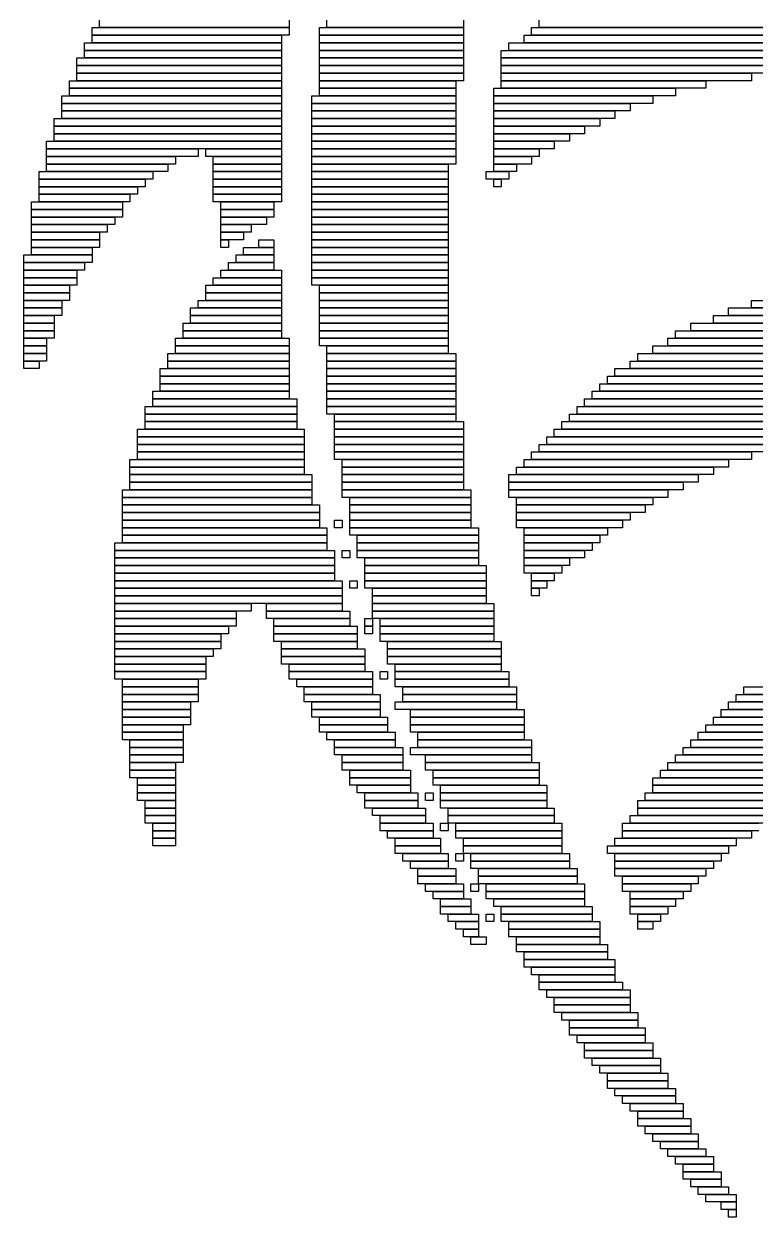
# Model space of a CAD drawing. Extents: x 394 to 649, y 295 to 744.
# Drawn here: x 394 to 490.5, y 301 to 458.5 of the extents above; entities that cross this region are included whole.
import ezdxf

# ---------------------------------------------------------------- set-up
doc = ezdxf.new("R2010")
doc.units = 0

msp = doc.modelspace()

# ---------------------------------------------------------------- linework, layer by layer
for p, q in [((404, 458), (404, 459)), ((429, 459), (429, 458)), ((434, 458), (434, 459)), ((452, 459), (452, 458)), ((462, 458), (462, 459)), ((403, 458), (429, 458)), ((403, 457), (403, 458)), ((429, 457), (403, 457)), ((403, 457), (428, 457)), ((403, 456), (403, 457)), ((429, 458), (404, 458)), ((428, 457), (428, 456)), ((429, 458), (429, 457)), ((433, 458), (452, 458)), ((433, 457), (433, 458)), ((452, 457), (433, 457)), ((433, 457), (452, 457)), ((433, 456), (433, 457)), ((452, 458), (434, 458)), ((452, 458), (452, 457)), ((452, 457), (452, 456)), ((460, 457), (523, 457)), ((460, 456), (460, 457)), ((461, 458), (522, 458)), ((461, 457), (461, 458)), ((522, 457), (461, 457)), ((521, 458), (462, 458)), ((402, 456), (428, 456)), ((402, 455), (402, 456)), ((428, 456), (403, 456)), ((428, 456), (428, 455)), ((452, 456), (433, 456)), ((433, 456), (452, 456)), ((433, 455), (433, 456)), ((452, 456), (452, 455)), ((458, 456), (525, 456)), ((458, 455), (458, 456)), ((523, 456), (460, 456)), ((401, 454), (428, 454)), ((401, 453), (401, 454)), ((428, 455), (402, 455)), ((402, 455), (428, 455)), ((402, 454), (402, 455)), ((428, 454), (402, 454)), ((428, 455), (428, 454)), ((428, 454), (428, 453)), ((452, 455), (433, 455)), ((433, 455), (452, 455)), ((433, 454), (433, 455)), ((452, 454), (433, 454)), ((433, 454), (452, 454)), ((433, 453), (433, 454)), ((452, 455), (452, 454)), ((452, 454), (452, 453)), ((457, 455), (526, 455)), ((457, 454), (457, 455)), ((526, 454), (457, 454)), ((457, 454), (527, 454)), ((457, 453), (457, 454)), ((525, 455), (458, 455)), ((428, 453), (401, 453)), ((401, 453), (428, 453)), ((401, 452), (401, 453)), ((428, 453), (428, 452)), ((452, 453), (433, 453)), ((433, 453), (452, 453)), ((433, 452), (433, 453)), ((452, 453), (452, 452)), ((527, 453), (457, 453)), ((457, 453), (528, 453)), ((457, 452), (457, 453)), ((400, 451), (428, 451)), ((400, 450), (400, 451)), ((428, 452), (401, 452)), ((401, 452), (428, 452)), ((401, 451), (401, 452)), ((428, 451), (401, 451)), ((428, 452), (428, 451)), ((428, 451), (428, 450)), ((452, 452), (433, 452)), ((433, 452), (452, 452)), ((433, 451), (433, 452)), ((452, 451), (433, 451)), ((433, 451), (451, 451)), ((433, 450), (433, 451)), ((451, 451), (451, 450)), ((452, 452), (452, 451)), ((528, 452), (457, 452)), ((457, 452), (490, 452)), ((457, 451), (457, 452)), ((490, 451), (457, 451)), ((457, 451), (484, 451)), ((457, 450), (457, 451)), ((484, 451), (484, 450)), ((490, 452), (490, 451)), ((399, 449), (428, 449)), ((399, 448), (399, 449)), ((428, 450), (400, 450)), ((400, 450), (428, 450)), ((400, 449), (400, 450)), ((428, 449), (400, 449)), ((428, 450), (428, 449)), ((428, 449), (428, 448)), ((432, 449), (451, 449)), ((432, 448), (432, 449)), ((451, 450), (433, 450)), ((433, 450), (451, 450)), ((433, 449), (433, 450)), ((451, 449), (433, 449)), ((451, 450), (451, 449)), ((451, 449), (451, 448)), ((456, 450), (480, 450)), ((456, 449), (456, 450)), ((480, 449), (456, 449)), ((456, 449), (477, 449)), ((456, 448), (456, 449)), ((484, 450), (457, 450)), ((477, 449), (477, 448)), ((480, 450), (480, 449)), ((428, 448), (399, 448)), ((399, 448), (428, 448)), ((399, 447), (399, 448)), ((428, 448), (428, 447)), ((451, 448), (432, 448)), ((432, 448), (451, 448)), ((432, 447), (432, 448)), ((451, 448), (451, 447)), ((477, 448), (456, 448)), ((456, 448), (474, 448)), ((456, 447), (456, 448)), ((474, 448), (474, 447)), ((398, 446), (428, 446)), ((398, 445), (398, 446)), ((428, 447), (399, 447)), ((399, 447), (428, 447)), ((399, 446), (399, 447)), ((428, 446), (399, 446)), ((428, 447), (428, 446)), ((428, 446), (428, 445)), ((451, 447), (432, 447)), ((432, 447), (451, 447)), ((432, 446), (432, 447)), ((451, 446), (432, 446)), ((432, 446), (451, 446)), ((432, 445), (432, 446)), ((451, 447), (451, 446)), ((451, 446), (451, 445)), ((474, 447), (456, 447)), ((456, 447), (472, 447)), ((456, 446), (456, 447)), ((472, 446), (456, 446)), ((456, 446), (470, 446)), ((456, 445), (456, 446)), ((470, 446), (470, 445)), ((472, 447), (472, 446)), ((428, 445), (398, 445)), ((398, 445), (428, 445)), ((398, 444), (398, 445)), ((428, 445), (428, 444)), ((451, 445), (432, 445)), ((432, 445), (451, 445)), ((432, 444), (432, 445)), ((451, 445), (451, 444)), ((470, 445), (456, 445)), ((456, 445), (468, 445)), ((456, 444), (456, 445)), ((468, 445), (468, 444)), ((397, 443), (428, 443)), ((397, 442), (397, 443)), ((428, 444), (398, 444)), ((398, 444), (428, 444)), ((398, 443), (398, 444)), ((428, 443), (398, 443)), ((428, 444), (428, 443)), ((428, 443), (428, 442)), ((451, 444), (432, 444)), ((432, 444), (451, 444)), ((432, 443), (432, 444)), ((451, 443), (432, 443)), ((432, 443), (451, 443)), ((432, 442), (432, 443)), ((451, 444), (451, 443)), ((451, 443), (451, 442)), ((468, 444), (456, 444)), ((456, 444), (466, 444)), ((456, 443), (456, 444)), ((466, 443), (456, 443)), ((456, 443), (464, 443)), ((456, 442), (456, 443)), ((464, 443), (464, 442)), ((466, 444), (466, 443)), ((428, 442), (397, 442)), ((397, 442), (417, 442)), ((397, 441), (397, 442)), ((417, 441), (397, 441)), ((397, 441), (414, 441)), ((397, 440), (397, 441)), ((414, 441), (414, 440)), ((417, 442), (417, 441)), ((418, 442), (428, 442)), ((418, 441), (418, 442)), ((428, 441), (418, 441)), ((419, 441), (428, 441)), ((419, 440), (419, 441)), ((428, 442), (428, 441)), ((428, 441), (428, 440)), ((451, 442), (432, 442)), ((432, 442), (451, 442)), ((432, 441), (432, 442)), ((451, 441), (432, 441)), ((432, 441), (451, 441)), ((432, 440), (432, 441)), ((451, 442), (451, 441)), ((451, 441), (451, 440)), ((464, 442), (456, 442)), ((456, 442), (462, 442)), ((456, 441), (456, 442)), ((462, 441), (456, 441)), ((456, 441), (461, 441)), ((456, 440), (456, 441)), ((461, 441), (461, 440)), ((462, 442), (462, 441)), ((414, 440), (397, 440)), ((397, 440), (413, 440)), ((397, 439), (397, 440)), ((413, 440), (413, 439)), ((428, 440), (419, 440)), ((419, 440), (428, 440)), ((419, 439), (419, 440)), ((428, 440), (428, 439)), ((451, 440), (432, 440)), ((432, 440), (450, 440)), ((432, 439), (432, 440)), ((450, 440), (450, 439)), ((461, 440), (456, 440)), ((456, 440), (459, 440)), ((456, 439), (456, 440)), ((459, 440), (459, 439)), ((396, 439), (411, 439)), ((396, 438), (396, 439)), ((411, 438), (396, 438)), ((396, 438), (410, 438)), ((396, 437), (396, 438)), ((413, 439), (397, 439)), ((410, 438), (410, 437)), ((411, 439), (411, 438)), ((428, 439), (419, 439)), ((419, 439), (428, 439)), ((419, 438), (419, 439)), ((428, 438), (419, 438)), ((419, 438), (428, 438)), ((419, 437), (419, 438)), ((428, 439), (428, 438)), ((428, 438), (428, 437)), ((450, 439), (432, 439)), ((432, 439), (450, 439)), ((432, 438), (432, 439)), ((450, 438), (432, 438)), ((432, 438), (450, 438)), ((432, 437), (432, 438)), ((450, 439), (450, 438)), ((450, 438), (450, 437)), ((455, 439), (458, 439)), ((455, 438), (455, 439)), ((458, 438), (455, 438)), ((459, 439), (456, 439)), ((456, 438), (457, 438)), ((456, 437), (456, 438)), ((457, 438), (457, 437)), ((458, 439), (458, 438)), ((410, 437), (396, 437)), ((396, 437), (409, 437)), ((396, 436), (396, 437)), ((409, 437), (409, 436)), ((428, 437), (419, 437)), ((419, 437), (428, 437)), ((419, 436), (419, 437)), ((428, 437), (428, 436)), ((450, 437), (432, 437)), ((432, 437), (450, 437)), ((432, 436), (432, 437)), ((450, 437), (450, 436)), ((457, 437), (456, 437)), ((395, 435), (407, 435)), ((395, 434), (395, 435)), ((409, 436), (396, 436)), ((396, 436), (408, 436)), ((396, 435), (396, 436)), ((408, 435), (396, 435)), ((407, 435), (407, 434)), ((408, 436), (408, 435)), ((428, 436), (419, 436)), ((419, 436), (428, 436)), ((419, 435), (419, 436)), ((428, 435), (419, 435)), ((420, 435), (427, 435)), ((420, 434), (420, 435)), ((427, 435), (427, 434)), ((428, 436), (428, 435)), ((450, 436), (432, 436)), ((432, 436), (450, 436)), ((432, 435), (432, 436)), ((450, 435), (432, 435)), ((432, 435), (450, 435)), ((432, 434), (432, 435)), ((450, 436), (450, 435)), ((450, 435), (450, 434)), ((407, 434), (395, 434)), ((395, 434), (407, 434)), ((395, 433), (395, 434)), ((407, 434), (407, 433)), ((427, 434), (420, 434)), ((420, 434), (427, 434)), ((420, 433), (420, 434)), ((427, 434), (427, 433)), ((450, 434), (432, 434)), ((432, 434), (450, 434)), ((432, 433), (432, 434)), ((450, 434), (450, 433)), ((407, 433), (395, 433)), ((395, 433), (406, 433)), ((395, 432), (395, 433)), ((406, 432), (395, 432)), ((395, 432), (405, 432)), ((395, 431), (395, 432)), ((405, 432), (405, 431)), ((406, 433), (406, 432)), ((427, 433), (420, 433)), ((420, 433), (426, 433)), ((420, 432), (420, 433)), ((426, 432), (420, 432)), ((420, 432), (424, 432)), ((420, 431), (420, 432)), ((424, 432), (424, 431)), ((426, 433), (426, 432)), ((450, 433), (432, 433)), ((432, 433), (450, 433)), ((432, 432), (432, 433)), ((450, 432), (432, 432)), ((432, 432), (450, 432)), ((432, 431), (432, 432)), ((450, 433), (450, 432)), ((450, 432), (450, 431)), ((405, 431), (395, 431)), ((395, 431), (404, 431)), ((395, 430), (395, 431)), ((404, 430), (395, 430)), ((395, 430), (404, 430)), ((395, 429), (395, 430)), ((404, 431), (404, 430)), ((404, 430), (404, 429)), ((424, 431), (420, 431)), ((420, 431), (423, 431)), ((420, 430), (420, 431)), ((423, 430), (420, 430)), ((420, 430), (421, 430)), ((420, 429), (420, 430)), ((421, 430), (421, 429)), ((423, 431), (423, 430)), ((425, 430), (427, 430)), ((425, 429), (425, 430)), ((427, 430), (427, 429)), ((450, 431), (432, 431)), ((432, 431), (450, 431)), ((432, 430), (432, 431)), ((450, 430), (432, 430)), ((432, 430), (450, 430)), ((432, 429), (432, 430)), ((450, 431), (450, 430)), ((450, 430), (450, 429)), ((404, 429), (395, 429)), ((395, 429), (403, 429)), ((395, 428), (395, 429)), ((403, 429), (403, 428)), ((421, 429), (420, 429)), ((423, 429), (427, 429)), ((423, 428), (423, 429)), ((427, 429), (425, 429)), ((427, 429), (427, 428)), ((450, 429), (432, 429)), ((432, 429), (450, 429)), ((432, 428), (432, 429)), ((450, 429), (450, 428)), ((394, 428), (403, 428)), ((394, 427), (394, 428)), ((403, 427), (394, 427)), ((394, 427), (402, 427)), ((394, 426), (394, 427)), ((403, 428), (395, 428)), ((402, 427), (402, 426)), ((403, 428), (403, 427)), ((421, 427), (427, 427)), ((421, 426), (421, 427)), ((422, 428), (427, 428)), ((422, 427), (422, 428)), ((427, 427), (422, 427)), ((427, 428), (423, 428)), ((427, 428), (427, 427)), ((427, 427), (427, 426)), ((450, 428), (432, 428)), ((432, 428), (450, 428)), ((432, 427), (432, 428)), ((450, 427), (432, 427)), ((432, 427), (450, 427)), ((432, 426), (432, 427)), ((450, 428), (450, 427)), ((450, 427), (450, 426)), ((402, 426), (394, 426)), ((394, 426), (401, 426)), ((394, 425), (394, 426)), ((401, 426), (401, 425)), ((420, 426), (428, 426)), ((420, 425), (420, 426)), ((427, 426), (421, 426)), ((428, 426), (428, 425)), ((450, 426), (432, 426)), ((432, 426), (450, 426)), ((432, 425), (432, 426)), ((450, 426), (450, 425)), ((401, 425), (394, 425)), ((394, 425), (401, 425)), ((394, 424), (394, 425)), ((401, 424), (394, 424)), ((394, 424), (400, 424)), ((394, 423), (394, 424)), ((400, 424), (400, 423)), ((401, 425), (401, 424)), ((418, 424), (428, 424)), ((418, 423), (418, 424)), ((419, 425), (428, 425)), ((419, 424), (419, 425)), ((428, 424), (419, 424)), ((428, 425), (420, 425)), ((428, 425), (428, 424)), ((428, 424), (428, 423)), ((450, 425), (432, 425)), ((432, 425), (450, 425)), ((432, 424), (432, 425)), ((450, 424), (432, 424)), ((433, 424), (450, 424)), ((433, 423), (433, 424)), ((450, 425), (450, 424)), ((450, 424), (450, 423)), ((400, 423), (394, 423)), ((394, 423), (400, 423)), ((394, 422), (394, 423)), ((400, 423), (400, 422)), ((428, 423), (418, 423)), ((418, 423), (428, 423)), ((418, 422), (418, 423)), ((428, 423), (428, 422)), ((450, 423), (433, 423)), ((433, 423), (450, 423)), ((433, 422), (433, 423)), ((450, 423), (450, 422)), ((400, 422), (394, 422)), ((394, 422), (399, 422)), ((394, 421), (394, 422)), ((399, 421), (394, 421)), ((394, 421), (399, 421)), ((394, 420), (394, 421)), ((399, 422), (399, 421)), ((399, 421), (399, 420)), ((416, 421), (428, 421)), ((416, 420), (416, 421)), ((417, 422), (428, 422)), ((417, 421), (417, 422)), ((428, 421), (417, 421)), ((428, 422), (418, 422)), ((428, 422), (428, 421)), ((428, 421), (428, 420)), ((450, 422), (433, 422)), ((433, 422), (450, 422)), ((433, 421), (433, 422)), ((450, 421), (433, 421)), ((433, 421), (450, 421)), ((433, 420), (433, 421)), ((450, 422), (450, 421)), ((450, 421), (450, 420)), ((487, 421), (518, 421)), ((487, 420), (487, 421)), ((490, 422), (517, 422)), ((490, 421), (490, 422)), ((517, 421), (490, 421)), ((399, 420), (394, 420)), ((394, 420), (398, 420)), ((394, 419), (394, 420)), ((398, 419), (394, 419)), ((394, 419), (398, 419)), ((394, 418), (394, 419)), ((398, 420), (398, 419)), ((398, 419), (398, 418)), ((415, 419), (428, 419)), ((415, 418), (415, 419)), ((428, 420), (416, 420)), ((416, 420), (428, 420)), ((416, 419), (416, 420)), ((428, 419), (416, 419)), ((428, 420), (428, 419)), ((428, 419), (428, 418)), ((450, 420), (433, 420)), ((433, 420), (450, 420)), ((433, 419), (433, 420)), ((450, 419), (433, 419)), ((433, 419), (450, 419)), ((433, 418), (433, 419)), ((450, 420), (450, 419)), ((450, 419), (450, 418)), ((482, 419), (518, 419)), ((482, 418), (482, 419)), ((485, 420), (518, 420)), ((485, 419), (485, 420)), ((518, 419), (485, 419)), ((518, 420), (487, 420)), ((398, 418), (394, 418)), ((394, 418), (398, 418)), ((394, 417), (394, 418)), ((398, 418), (398, 417)), ((428, 418), (415, 418)), ((415, 418), (428, 418)), ((415, 417), (415, 418)), ((428, 418), (428, 417)), ((450, 418), (433, 418)), ((433, 418), (450, 418)), ((433, 417), (433, 418)), ((450, 418), (450, 417)), ((480, 418), (518, 418)), ((480, 417), (480, 418)), ((518, 418), (482, 418)), ((398, 417), (394, 417)), ((394, 417), (397, 417)), ((394, 416), (394, 417)), ((397, 416), (394, 416)), ((394, 416), (397, 416)), ((394, 415), (394, 416)), ((397, 417), (397, 416)), ((397, 416), (397, 415)), ((414, 417), (429, 417)), ((414, 416), (414, 417)), ((429, 416), (414, 416)), ((414, 416), (429, 416)), ((414, 415), (414, 416)), ((428, 417), (415, 417)), ((429, 417), (429, 416)), ((429, 416), (429, 415)), ((450, 417), (433, 417)), ((433, 417), (450, 417)), ((433, 416), (433, 417)), ((450, 416), (433, 416)), ((434, 416), (450, 416)), ((434, 415), (434, 416)), ((450, 417), (450, 416)), ((450, 416), (450, 415)), ((477, 416), (519, 416)), ((477, 415), (477, 416)), ((479, 417), (519, 417)), ((479, 416), (479, 417)), ((519, 416), (479, 416)), ((518, 417), (480, 417)), ((397, 415), (394, 415)), ((394, 415), (397, 415)), ((394, 414), (394, 415)), ((397, 415), (397, 414)), ((413, 415), (429, 415)), ((413, 414), (413, 415)), ((429, 415), (414, 415)), ((429, 415), (429, 414)), ((450, 415), (434, 415)), ((434, 415), (451, 415)), ((434, 414), (434, 415)), ((451, 415), (451, 414)), ((475, 415), (519, 415)), ((475, 414), (475, 415)), ((519, 415), (477, 415)), ((397, 414), (394, 414)), ((394, 414), (396, 414)), ((394, 413), (394, 414)), ((396, 413), (394, 413)), ((396, 414), (396, 413)), ((412, 413), (429, 413)), ((412, 412), (412, 413)), ((429, 414), (413, 414)), ((413, 414), (429, 414)), ((413, 413), (413, 414)), ((429, 413), (413, 413)), ((429, 414), (429, 413)), ((429, 413), (429, 412)), ((451, 414), (434, 414)), ((434, 414), (451, 414)), ((434, 413), (434, 414)), ((451, 413), (434, 413)), ((434, 413), (451, 413)), ((434, 412), (434, 413)), ((451, 414), (451, 413)), ((451, 413), (451, 412)), ((472, 413), (522, 413)), ((472, 412), (472, 413)), ((474, 414), (519, 414)), ((474, 413), (474, 414)), ((519, 413), (474, 413)), ((519, 414), (475, 414)), ((429, 412), (412, 412)), ((412, 412), (429, 412)), ((412, 411), (412, 412)), ((429, 412), (429, 411)), ((451, 412), (434, 412)), ((434, 412), (451, 412)), ((434, 411), (434, 412)), ((451, 412), (451, 411)), ((471, 412), (524, 412)), ((471, 411), (471, 412)), ((522, 412), (472, 412)), ((411, 410), (429, 410)), ((411, 409), (411, 410)), ((429, 411), (412, 411)), ((412, 411), (429, 411)), ((412, 410), (412, 411)), ((429, 410), (412, 410)), ((429, 411), (429, 410)), ((429, 410), (429, 409)), ((451, 411), (434, 411)), ((434, 411), (451, 411)), ((434, 410), (434, 411)), ((451, 410), (434, 410)), ((434, 410), (451, 410)), ((434, 409), (434, 410)), ((451, 411), (451, 410)), ((451, 410), (451, 409)), ((469, 410), (530, 410)), ((469, 409), (469, 410)), ((470, 411), (526, 411)), ((470, 410), (470, 411)), ((526, 410), (470, 410)), ((524, 411), (471, 411)), ((410, 408), (430, 408)), ((410, 407), (410, 408)), ((429, 409), (411, 409)), ((411, 409), (430, 409)), ((411, 408), (411, 409)), ((430, 408), (411, 408)), ((430, 409), (430, 408)), ((430, 408), (430, 407)), ((451, 409), (434, 409)), ((434, 409), (451, 409)), ((434, 408), (434, 409)), ((451, 408), (434, 408)), ((434, 408), (451, 408)), ((434, 407), (434, 408)), ((451, 409), (451, 408)), ((451, 408), (451, 407)), ((467, 408), (534, 408)), ((467, 407), (467, 408)), ((468, 409), (532, 409)), ((468, 408), (468, 409)), ((532, 408), (468, 408)), ((530, 409), (469, 409)), ((430, 407), (410, 407)), ((410, 407), (430, 407)), ((410, 406), (410, 407)), ((430, 407), (430, 406)), ((451, 407), (434, 407)), ((435, 407), (451, 407)), ((435, 406), (435, 407)), ((451, 407), (451, 406)), ((466, 407), (536, 407)), ((466, 406), (466, 407)), ((534, 407), (467, 407)), ((409, 405), (431, 405)), ((409, 404), (409, 405)), ((430, 406), (410, 406)), ((410, 406), (430, 406)), ((410, 405), (410, 406)), ((430, 405), (410, 405)), ((430, 406), (430, 405)), ((431, 405), (431, 404)), ((451, 406), (435, 406)), ((435, 406), (452, 406)), ((435, 405), (435, 406)), ((452, 405), (435, 405)), ((435, 405), (452, 405)), ((435, 404), (435, 405)), ((452, 406), (452, 405)), ((452, 405), (452, 404)), ((464, 405), (542, 405)), ((464, 404), (464, 405)), ((465, 406), (539, 406)), ((465, 405), (465, 406)), ((539, 405), (465, 405)), ((536, 406), (466, 406)), ((431, 404), (409, 404)), ((409, 404), (431, 404)), ((409, 403), (409, 404)), ((431, 404), (431, 403)), ((452, 404), (435, 404)), ((435, 404), (452, 404)), ((435, 403), (435, 404)), ((452, 404), (452, 403)), ((463, 404), (496, 404)), ((463, 403), (463, 404)), ((542, 404), (464, 404)), ((431, 403), (409, 403)), ((409, 403), (431, 403)), ((409, 402), (409, 403)), ((431, 402), (409, 402)), ((409, 402), (431, 402)), ((409, 401), (409, 402)), ((431, 403), (431, 402)), ((431, 402), (431, 401)), ((452, 403), (435, 403)), ((435, 403), (452, 403)), ((435, 402), (435, 403)), ((452, 402), (435, 402)), ((435, 402), (452, 402)), ((435, 401), (435, 402)), ((452, 403), (452, 402)), ((452, 402), (452, 401)), ((461, 402), (490, 402)), ((461, 401), (461, 402)), ((462, 403), (493, 403)), ((462, 402), (462, 403)), ((493, 402), (462, 402)), ((496, 403), (463, 403)), ((490, 402), (490, 401)), ((408, 401), (431, 401)), ((408, 400), (408, 401)), ((431, 401), (409, 401)), ((431, 401), (431, 400)), ((452, 401), (435, 401)), ((436, 401), (452, 401)), ((436, 400), (436, 401)), ((452, 401), (452, 400)), ((460, 401), (487, 401)), ((460, 400), (460, 401)), ((490, 401), (461, 401)), ((487, 401), (487, 400)), ((431, 400), (408, 400)), ((408, 400), (431, 400)), ((408, 399), (408, 400)), ((431, 399), (408, 399)), ((408, 399), (432, 399)), ((408, 398), (408, 399)), ((431, 400), (431, 399)), ((432, 399), (432, 398)), ((452, 400), (436, 400)), ((436, 400), (452, 400)), ((436, 399), (436, 400)), ((452, 399), (436, 399)), ((436, 399), (452, 399)), ((436, 398), (436, 399)), ((452, 400), (452, 399)), ((452, 399), (452, 398)), ((458, 399), (483, 399)), ((458, 398), (458, 399)), ((459, 400), (485, 400)), ((459, 399), (459, 400)), ((485, 399), (459, 399)), ((487, 400), (460, 400)), ((483, 399), (483, 398)), ((485, 400), (485, 399)), ((407, 397), (432, 397)), ((407, 396), (407, 397)), ((432, 398), (408, 398)), ((408, 398), (432, 398)), ((408, 397), (408, 398)), ((432, 397), (408, 397)), ((432, 398), (432, 397)), ((432, 397), (432, 396)), ((452, 398), (436, 398)), ((436, 398), (452, 398)), ((436, 397), (436, 398)), ((452, 397), (436, 397)), ((436, 397), (453, 397)), ((436, 396), (436, 397)), ((452, 398), (452, 397)), ((453, 397), (453, 396)), ((483, 398), (458, 398)), ((458, 398), (481, 398)), ((458, 397), (458, 398)), ((481, 397), (458, 397)), ((458, 397), (479, 397)), ((458, 396), (458, 397)), ((479, 397), (479, 396)), ((481, 398), (481, 397)), ((432, 396), (407, 396)), ((407, 396), (432, 396)), ((407, 395), (407, 396)), ((432, 396), (432, 395)), ((453, 396), (436, 396)), ((437, 396), (453, 396)), ((437, 395), (437, 396)), ((453, 396), (453, 395)), ((479, 396), (458, 396)), ((459, 396), (477, 396)), ((459, 395), (459, 396)), ((477, 396), (477, 395)), ((432, 395), (407, 395)), ((407, 395), (433, 395)), ((407, 394), (407, 395)), ((433, 394), (407, 394)), ((407, 394), (433, 394)), ((407, 393), (407, 394)), ((433, 395), (433, 394)), ((433, 394), (433, 393)), ((453, 395), (437, 395)), ((437, 395), (453, 395)), ((437, 394), (437, 395)), ((453, 394), (437, 394)), ((437, 394), (453, 394)), ((437, 393), (437, 394)), ((453, 395), (453, 394)), ((453, 394), (453, 393)), ((477, 395), (459, 395)), ((459, 395), (476, 395)), ((459, 394), (459, 395)), ((476, 394), (459, 394)), ((459, 394), (474, 394)), ((459, 393), (459, 394)), ((474, 394), (474, 393)), ((476, 395), (476, 394)), ((433, 393), (407, 393)), ((407, 393), (433, 393)), ((407, 392), (407, 393)), ((433, 393), (433, 392)), ((435, 393), (436, 393)), ((435, 392), (435, 393)), ((436, 393), (436, 392)), ((453, 393), (437, 393)), ((437, 393), (453, 393)), ((437, 392), (437, 393)), ((453, 393), (453, 392)), ((474, 393), (459, 393)), ((459, 393), (473, 393)), ((459, 392), (459, 393)), ((473, 393), (473, 392)), ((433, 392), (407, 392)), ((407, 392), (434, 392)), ((407, 391), (407, 392)), ((434, 391), (407, 391)), ((407, 391), (434, 391)), ((407, 390), (407, 391)), ((434, 392), (434, 391)), ((434, 391), (434, 390)), ((436, 392), (435, 392)), ((453, 392), (437, 392)), ((437, 392), (454, 392)), ((437, 391), (437, 392)), ((454, 391), (437, 391)), ((438, 391), (454, 391)), ((438, 390), (438, 391)), ((454, 392), (454, 391)), ((454, 391), (454, 390)), ((473, 392), (459, 392)), ((460, 392), (471, 392)), ((460, 391), (460, 392)), ((471, 391), (460, 391)), ((460, 391), (470, 391)), ((460, 390), (460, 391)), ((470, 391), (470, 390)), ((471, 392), (471, 391)), ((406, 390), (434, 390)), ((406, 389), (406, 390)), ((434, 390), (407, 390)), ((434, 390), (434, 389)), ((454, 390), (438, 390)), ((438, 390), (454, 390)), ((438, 389), (438, 390)), ((454, 390), (454, 389)), ((470, 390), (460, 390)), ((460, 390), (469, 390)), ((460, 389), (460, 390)), ((469, 390), (469, 389)), ((434, 389), (406, 389)), ((406, 389), (435, 389)), ((406, 388), (406, 389)), ((435, 388), (406, 388)), ((406, 388), (435, 388)), ((406, 387), (406, 388)), ((435, 389), (435, 388)), ((435, 388), (435, 387)), ((436, 389), (437, 389)), ((436, 388), (436, 389)), ((437, 388), (436, 388)), ((437, 389), (437, 388)), ((454, 389), (438, 389)), ((438, 389), (454, 389)), ((438, 388), (438, 389)), ((454, 388), (438, 388)), ((439, 388), (454, 388)), ((439, 387), (439, 388)), ((454, 389), (454, 388)), ((454, 388), (454, 387)), ((469, 389), (460, 389)), ((460, 389), (468, 389)), ((460, 388), (460, 389)), ((468, 388), (460, 388)), ((460, 388), (466, 388)), ((460, 387), (460, 388)), ((466, 388), (466, 387)), ((468, 389), (468, 388)), ((435, 387), (406, 387)), ((406, 387), (435, 387)), ((406, 386), (406, 387)), ((435, 386), (406, 386)), ((406, 386), (435, 386)), ((406, 385), (406, 386)), ((435, 387), (435, 386)), ((435, 386), (435, 385)), ((454, 387), (439, 387)), ((439, 387), (455, 387)), ((439, 386), (439, 387)), ((455, 386), (439, 386)), ((439, 386), (455, 386)), ((439, 385), (439, 386)), ((455, 387), (455, 386)), ((455, 386), (455, 385)), ((466, 387), (460, 387)), ((460, 387), (465, 387)), ((460, 386), (460, 387)), ((465, 386), (460, 386)), ((461, 386), (464, 386)), ((461, 385), (461, 386)), ((464, 386), (464, 385)), ((465, 387), (465, 386)), ((435, 385), (406, 385)), ((406, 385), (436, 385)), ((406, 384), (406, 385)), ((436, 385), (436, 384)), ((437, 385), (438, 385)), ((437, 384), (437, 385)), ((438, 385), (438, 384)), ((455, 385), (439, 385)), ((439, 385), (455, 385)), ((439, 384), (439, 385)), ((455, 385), (455, 384)), ((464, 385), (461, 385)), ((461, 385), (463, 385)), ((461, 384), (461, 385)), ((463, 385), (463, 384)), ((436, 384), (406, 384)), ((406, 384), (436, 384)), ((406, 383), (406, 384)), ((436, 383), (406, 383)), ((406, 383), (436, 383)), ((406, 382), (406, 383)), ((436, 384), (436, 383)), ((436, 383), (436, 382)), ((438, 384), (437, 384)), ((455, 384), (439, 384)), ((440, 384), (455, 384)), ((440, 383), (440, 384)), ((455, 383), (440, 383)), ((440, 383), (455, 383)), ((440, 382), (440, 383)), ((455, 384), (455, 383)), ((455, 383), (455, 382)), ((463, 384), (461, 384)), ((461, 384), (462, 384)), ((461, 383), (461, 384)), ((462, 383), (461, 383)), ((462, 384), (462, 383)), ((436, 382), (406, 382)), ((406, 382), (424, 382)), ((406, 381), (406, 382)), ((424, 382), (424, 381)), ((426, 382), (436, 382)), ((426, 381), (426, 382)), ((436, 382), (436, 381)), ((455, 382), (440, 382)), ((440, 382), (456, 382)), ((440, 381), (440, 382)), ((456, 382), (456, 381)), ((424, 381), (406, 381)), ((406, 381), (422, 381)), ((406, 380), (406, 381)), ((422, 380), (406, 380)), ((406, 380), (422, 380)), ((406, 379), (406, 380)), ((422, 381), (422, 380)), ((422, 380), (422, 379)), ((436, 381), (426, 381)), ((426, 381), (437, 381)), ((426, 380), (426, 381)), ((437, 380), (426, 380)), ((427, 380), (437, 380)), ((427, 379), (427, 380)), ((437, 381), (437, 380)), ((437, 380), (437, 379)), ((439, 380), (440, 380)), ((439, 379), (439, 380)), ((456, 381), (440, 381)), ((440, 381), (456, 381)), ((440, 380), (440, 381)), ((456, 380), (440, 380)), ((440, 380), (440, 379)), ((441, 380), (456, 380)), ((441, 379), (441, 380)), ((456, 381), (456, 380)), ((456, 380), (456, 379)), ((422, 379), (406, 379)), ((406, 379), (421, 379)), ((406, 378), (406, 379)), ((421, 378), (406, 378)), ((406, 378), (420, 378)), ((406, 377), (406, 378)), ((420, 378), (420, 377)), ((421, 379), (421, 378)), ((437, 379), (427, 379)), ((427, 379), (438, 379)), ((427, 378), (427, 379)), ((438, 378), (427, 378)), ((427, 378), (438, 378)), ((427, 377), (427, 378)), ((438, 379), (438, 378)), ((438, 378), (438, 377)), ((440, 379), (439, 379)), ((439, 379), (440, 379)), ((439, 378), (439, 379)), ((440, 378), (439, 378)), ((440, 379), (440, 378)), ((456, 379), (441, 379)), ((441, 379), (456, 379)), ((441, 378), (441, 379)), ((456, 378), (441, 378)), ((441, 378), (456, 378)), ((441, 377), (441, 378)), ((456, 379), (456, 378)), ((456, 378), (456, 377)), ((420, 377), (406, 377)), ((406, 377), (420, 377)), ((406, 376), (406, 377)), ((420, 377), (420, 376)), ((438, 377), (427, 377)), ((428, 377), (438, 377)), ((428, 376), (428, 377)), ((438, 377), (438, 376)), ((456, 377), (441, 377)), ((442, 377), (457, 377)), ((442, 376), (442, 377)), ((457, 377), (457, 376)), ((420, 376), (406, 376)), ((406, 376), (419, 376)), ((406, 375), (406, 376)), ((419, 375), (406, 375)), ((406, 375), (418, 375)), ((406, 374), (406, 375)), ((418, 375), (418, 374)), ((419, 376), (419, 375)), ((438, 376), (428, 376)), ((428, 376), (439, 376)), ((428, 375), (428, 376)), ((439, 375), (428, 375)), ((428, 375), (439, 375)), ((428, 374), (428, 375)), ((439, 376), (439, 375)), ((439, 375), (439, 374)), ((457, 376), (442, 376)), ((442, 376), (457, 376)), ((442, 375), (442, 376)), ((457, 375), (442, 375)), ((442, 375), (457, 375)), ((442, 374), (442, 375)), ((457, 376), (457, 375)), ((457, 375), (457, 374)), ((418, 374), (406, 374)), ((406, 374), (418, 374)), ((406, 373), (406, 374)), ((418, 374), (418, 373)), ((439, 374), (428, 374)), ((429, 374), (439, 374)), ((429, 373), (429, 374)), ((439, 374), (439, 373)), ((457, 374), (442, 374)), ((443, 374), (457, 374)), ((443, 373), (443, 374)), ((457, 374), (457, 373)), ((418, 373), (406, 373)), ((406, 373), (418, 373)), ((406, 372), (406, 373)), ((418, 372), (406, 372)), ((407, 372), (417, 372)), ((407, 371), (407, 372)), ((417, 372), (417, 371)), ((418, 373), (418, 372)), ((439, 373), (429, 373)), ((429, 373), (440, 373)), ((429, 372), (429, 373)), ((440, 372), (429, 372)), ((430, 372), (440, 372)), ((430, 371), (430, 372)), ((440, 373), (440, 372)), ((440, 372), (440, 371)), ((441, 373), (442, 373)), ((441, 372), (441, 373)), ((442, 372), (441, 372)), ((442, 373), (442, 372)), ((457, 373), (443, 373)), ((443, 373), (458, 373)), ((443, 372), (443, 373)), ((458, 372), (443, 372)), ((443, 372), (458, 372)), ((443, 371), (443, 372)), ((458, 373), (458, 372)), ((458, 372), (458, 371)), ((417, 371), (407, 371)), ((407, 371), (417, 371)), ((407, 370), (407, 371)), ((417, 371), (417, 370)), ((440, 371), (430, 371)), ((431, 371), (440, 371)), ((431, 370), (431, 371)), ((440, 371), (440, 370)), ((458, 371), (443, 371)), ((444, 371), (459, 371)), ((444, 370), (444, 371)), ((459, 371), (459, 370)), ((489, 371), (537, 371)), ((489, 370), (489, 371)), ((417, 370), (407, 370)), ((407, 370), (417, 370)), ((407, 369), (407, 370)), ((417, 369), (407, 369)), ((407, 369), (416, 369)), ((407, 368), (407, 369)), ((416, 369), (416, 368)), ((417, 370), (417, 369)), ((440, 370), (431, 370)), ((431, 370), (441, 370)), ((431, 369), (431, 370)), ((441, 369), (431, 369)), ((432, 369), (441, 369)), ((432, 368), (432, 369)), ((441, 370), (441, 369)), ((441, 369), (441, 368)), ((443, 369), (459, 369)), ((443, 368), (443, 369)), ((459, 370), (444, 370)), ((444, 370), (459, 370)), ((444, 369), (444, 370)), ((459, 369), (444, 369)), ((459, 370), (459, 369)), ((459, 369), (459, 368)), ((487, 369), (538, 369)), ((487, 368), (487, 369)), ((488, 370), (537, 370)), ((488, 369), (488, 370)), ((537, 369), (488, 369)), ((537, 370), (489, 370)), ((416, 368), (407, 368)), ((407, 368), (416, 368)), ((407, 367), (407, 368)), ((416, 367), (407, 367)), ((407, 367), (416, 367)), ((407, 366), (407, 367)), ((416, 368), (416, 367)), ((416, 367), (416, 366)), ((441, 368), (432, 368)), ((432, 368), (441, 368)), ((432, 367), (432, 368)), ((441, 367), (432, 367)), ((433, 367), (442, 367)), ((433, 366), (433, 367)), ((441, 368), (441, 367)), ((442, 367), (442, 366)), ((459, 368), (443, 368)), ((445, 368), (460, 368)), ((445, 367), (445, 368)), ((460, 367), (445, 367)), ((445, 367), (460, 367)), ((445, 366), (445, 367)), ((460, 368), (460, 367)), ((460, 367), (460, 366)), ((485, 367), (539, 367)), ((485, 366), (485, 367)), ((486, 368), (538, 368)), ((486, 367), (486, 368)), ((538, 367), (486, 367)), ((538, 368), (487, 368)), ((416, 366), (407, 366)), ((407, 366), (415, 366)), ((407, 365), (407, 366)), ((415, 366), (415, 365)), ((442, 366), (433, 366)), ((433, 366), (442, 366)), ((433, 365), (433, 366)), ((442, 366), (442, 365)), ((460, 366), (445, 366)), ((445, 366), (460, 366)), ((445, 365), (445, 366)), ((460, 366), (460, 365)), ((484, 366), (540, 366)), ((484, 365), (484, 366)), ((539, 366), (485, 366)), ((415, 365), (407, 365)), ((407, 365), (415, 365)), ((407, 364), (407, 365)), ((415, 364), (407, 364)), ((408, 364), (415, 364)), ((408, 363), (408, 364)), ((415, 365), (415, 364)), ((415, 364), (415, 363)), ((442, 365), (433, 365)), ((434, 365), (443, 365)), ((434, 364), (434, 365)), ((443, 364), (434, 364)), ((435, 364), (443, 364)), ((435, 363), (435, 364)), ((443, 365), (443, 364)), ((443, 364), (443, 363)), ((460, 365), (445, 365)), ((446, 365), (460, 365)), ((446, 364), (446, 365)), ((460, 364), (446, 364)), ((446, 364), (461, 364)), ((446, 363), (446, 364)), ((460, 365), (460, 364)), ((461, 364), (461, 363)), ((482, 364), (512, 364)), ((482, 363), (482, 364)), ((483, 365), (553, 365)), ((483, 364), (483, 365)), ((553, 364), (483, 364)), ((540, 365), (484, 365)), ((415, 363), (408, 363)), ((408, 363), (415, 363)), ((408, 362), (408, 363)), ((415, 363), (415, 362)), ((443, 363), (435, 363)), ((435, 363), (444, 363)), ((435, 362), (435, 363)), ((444, 363), (444, 362)), ((445, 363), (461, 363)), ((445, 362), (445, 363)), ((461, 363), (446, 363)), ((461, 363), (461, 362)), ((481, 363), (510, 363)), ((481, 362), (481, 363)), ((512, 363), (482, 363)), ((415, 362), (408, 362)), ((408, 362), (415, 362)), ((408, 361), (408, 362)), ((415, 361), (408, 361)), ((408, 361), (414, 361)), ((408, 360), (408, 361)), ((414, 361), (414, 360)), ((415, 362), (415, 361)), ((444, 362), (435, 362)), ((436, 362), (444, 362)), ((436, 361), (436, 362)), ((444, 361), (436, 361)), ((436, 361), (444, 361)), ((436, 360), (436, 361)), ((444, 362), (444, 361)), ((444, 361), (444, 360)), ((461, 362), (445, 362)), ((447, 362), (461, 362)), ((447, 361), (447, 362)), ((461, 361), (447, 361)), ((447, 361), (462, 361)), ((447, 360), (447, 361)), ((461, 362), (461, 361)), ((462, 361), (462, 360)), ((479, 361), (505, 361)), ((479, 360), (479, 361)), ((480, 362), (507, 362)), ((480, 361), (480, 362)), ((507, 361), (480, 361)), ((510, 362), (481, 362)), ((414, 360), (408, 360)), ((408, 360), (414, 360)), ((408, 359), (408, 360)), ((414, 360), (414, 359)), ((444, 360), (436, 360)), ((437, 360), (445, 360)), ((437, 359), (437, 360)), ((445, 360), (445, 359)), ((462, 360), (447, 360)), ((448, 360), (462, 360)), ((448, 359), (448, 360)), ((462, 360), (462, 359)), ((478, 360), (503, 360)), ((478, 359), (478, 360)), ((505, 360), (479, 360)), ((414, 359), (408, 359)), ((409, 359), (414, 359)), ((409, 358), (409, 359)), ((414, 358), (409, 358)), ((409, 358), (414, 358)), ((409, 357), (409, 358)), ((414, 359), (414, 358)), ((414, 358), (414, 357)), ((445, 359), (437, 359)), ((437, 359), (445, 359)), ((437, 358), (437, 359)), ((445, 358), (437, 358)), ((438, 358), (445, 358)), ((438, 357), (438, 358)), ((445, 359), (445, 358)), ((445, 358), (445, 357)), ((462, 359), (448, 359)), ((448, 359), (462, 359)), ((448, 358), (448, 359)), ((462, 358), (448, 358)), ((449, 358), (463, 358)), ((449, 357), (449, 358)), ((462, 359), (462, 358)), ((463, 358), (463, 357)), ((477, 359), (501, 359)), ((477, 358), (477, 359)), ((501, 358), (477, 358)), ((477, 358), (499, 358)), ((477, 357), (477, 358)), ((503, 359), (478, 359)), ((414, 357), (409, 357)), ((409, 357), (414, 357)), ((409, 356), (409, 357)), ((414, 356), (409, 356)), ((410, 356), (414, 356)), ((410, 355), (410, 356)), ((414, 357), (414, 356)), ((414, 356), (414, 355)), ((445, 357), (438, 357)), ((439, 357), (446, 357)), ((439, 356), (439, 357)), ((446, 356), (439, 356)), ((439, 356), (446, 356)), ((439, 355), (439, 356)), ((446, 357), (446, 356)), ((446, 356), (446, 355)), ((447, 357), (448, 357)), ((447, 356), (447, 357)), ((448, 356), (447, 356)), ((448, 357), (448, 356)), ((463, 357), (449, 357)), ((449, 357), (463, 357)), ((449, 356), (449, 357)), ((463, 356), (449, 356)), ((449, 356), (463, 356)), ((449, 355), (449, 356)), ((463, 357), (463, 356)), ((463, 356), (463, 355)), ((475, 356), (496, 356)), ((475, 355), (475, 356)), ((476, 357), (497, 357)), ((476, 356), (476, 357)), ((497, 356), (476, 356)), ((499, 357), (477, 357)), ((414, 355), (410, 355)), ((410, 355), (414, 355)), ((410, 354), (410, 355)), ((414, 355), (414, 354)), ((446, 355), (439, 355)), ((440, 355), (447, 355)), ((440, 354), (440, 355)), ((447, 355), (447, 354)), ((463, 355), (449, 355)), ((450, 355), (464, 355)), ((450, 354), (450, 355)), ((464, 355), (464, 354)), ((496, 355), (475, 355)), ((475, 355), (494, 355)), ((475, 354), (475, 355)), ((414, 354), (410, 354)), ((410, 354), (414, 354)), ((410, 353), (410, 354)), ((414, 353), (410, 353)), ((411, 353), (414, 353)), ((411, 352), (411, 353)), ((414, 354), (414, 353)), ((414, 353), (414, 352)), ((447, 354), (440, 354)), ((441, 354), (447, 354)), ((441, 353), (441, 354)), ((447, 353), (441, 353)), ((441, 353), (448, 353)), ((441, 352), (441, 353)), ((447, 354), (447, 353)), ((448, 353), (448, 352)), ((449, 353), (450, 353)), ((449, 352), (449, 353)), ((464, 354), (450, 354)), ((450, 354), (464, 354)), ((450, 353), (450, 354)), ((464, 353), (450, 353)), ((450, 353), (450, 352)), ((451, 353), (465, 353)), ((451, 352), (451, 353)), ((464, 354), (464, 353)), ((465, 353), (465, 352)), ((473, 353), (491, 353)), ((473, 352), (473, 353)), ((474, 354), (493, 354)), ((474, 353), (474, 354)), ((493, 353), (474, 353)), ((494, 354), (475, 354)), ((414, 352), (411, 352)), ((411, 352), (414, 352)), ((411, 351), (411, 352)), ((414, 352), (414, 351)), ((448, 352), (441, 352)), ((442, 352), (448, 352)), ((442, 351), (442, 352)), ((448, 352), (448, 351)), ((450, 352), (449, 352)), ((465, 352), (451, 352)), ((451, 352), (465, 352)), ((451, 351), (451, 352)), ((465, 352), (465, 351)), ((491, 352), (473, 352)), ((473, 352), (490, 352)), ((473, 351), (473, 352)), ((490, 352), (490, 351)), ((414, 351), (411, 351)), ((411, 351), (414, 351)), ((411, 350), (411, 351)), ((414, 350), (411, 350)), ((414, 351), (414, 350)), ((448, 351), (442, 351)), ((443, 351), (449, 351)), ((443, 350), (443, 351)), ((449, 350), (443, 350)), ((443, 350), (449, 350)), ((443, 349), (443, 350)), ((449, 351), (449, 350)), ((449, 350), (449, 349)), ((465, 351), (451, 351)), ((452, 351), (465, 351)), ((452, 350), (452, 351)), ((465, 350), (452, 350)), ((452, 350), (465, 350)), ((452, 349), (452, 350)), ((465, 351), (465, 350)), ((465, 350), (465, 349)), ((471, 350), (487, 350)), ((471, 349), (471, 350)), ((472, 351), (488, 351)), ((472, 350), (472, 351)), ((488, 350), (472, 350)), ((490, 351), (473, 351)), ((487, 350), (487, 349)), ((488, 351), (488, 350)), ((449, 349), (443, 349)), ((444, 349), (450, 349)), ((444, 348), (444, 349)), ((450, 349), (450, 348)), ((451, 349), (452, 349)), ((451, 348), (451, 349)), ((465, 349), (452, 349)), ((452, 349), (452, 348)), ((453, 349), (466, 349)), ((453, 348), (453, 349)), ((466, 349), (466, 348)), ((487, 349), (471, 349)), ((472, 349), (486, 349)), ((472, 348), (472, 349)), ((486, 349), (486, 348)), ((450, 348), (444, 348)), ((445, 348), (450, 348)), ((445, 347), (445, 348)), ((450, 347), (445, 347)), ((446, 347), (451, 347)), ((446, 346), (446, 347)), ((450, 348), (450, 347)), ((452, 348), (451, 348)), ((451, 347), (451, 346)), ((466, 348), (453, 348)), ((453, 348), (466, 348)), ((453, 347), (453, 348)), ((466, 347), (453, 347)), ((454, 347), (467, 347)), ((454, 346), (454, 347)), ((466, 348), (466, 347)), ((467, 347), (467, 346)), ((486, 348), (472, 348)), ((472, 348), (485, 348)), ((472, 347), (472, 348)), ((485, 347), (472, 347)), ((472, 347), (484, 347)), ((472, 346), (472, 347)), ((484, 347), (484, 346)), ((485, 348), (485, 347)), ((451, 346), (446, 346)), ((446, 346), (451, 346)), ((446, 345), (446, 346)), ((451, 345), (446, 345)), ((447, 345), (452, 345)), ((447, 344), (447, 345)), ((451, 346), (451, 345)), ((452, 345), (452, 344)), ((453, 345), (454, 345)), ((453, 344), (453, 345)), ((467, 346), (454, 346)), ((454, 346), (467, 346)), ((454, 345), (454, 346)), ((467, 345), (454, 345)), ((454, 345), (454, 344)), ((455, 345), (468, 345)), ((455, 344), (455, 345)), ((467, 346), (467, 345)), ((468, 345), (468, 344)), ((484, 346), (472, 346)), ((473, 346), (483, 346)), ((473, 345), (473, 346)), ((483, 345), (473, 345)), ((473, 345), (482, 345)), ((473, 344), (473, 345)), ((482, 345), (482, 344)), ((483, 346), (483, 345)), ((452, 344), (447, 344)), ((448, 344), (452, 344)), ((448, 343), (448, 344)), ((452, 344), (452, 343)), ((454, 344), (453, 344)), ((468, 344), (455, 344)), ((455, 344), (468, 344)), ((455, 343), (455, 344)), ((468, 344), (468, 343)), ((482, 344), (473, 344)), ((474, 344), (481, 344)), ((474, 343), (474, 344)), ((481, 344), (481, 343)), ((452, 343), (448, 343)), ((449, 343), (453, 343)), ((449, 342), (449, 343)), ((453, 342), (449, 342)), ((449, 342), (453, 342)), ((449, 341), (449, 342)), ((453, 343), (453, 342)), ((453, 342), (453, 341)), ((468, 343), (455, 343)), ((456, 343), (468, 343)), ((456, 342), (456, 343)), ((468, 342), (456, 342)), ((457, 342), (469, 342)), ((457, 341), (457, 342)), ((468, 343), (468, 342)), ((469, 342), (469, 341)), ((481, 343), (474, 343)), ((474, 343), (480, 343)), ((474, 342), (474, 343)), ((480, 342), (474, 342)), ((474, 342), (479, 342)), ((474, 341), (474, 342)), ((479, 342), (479, 341)), ((480, 343), (480, 342)), ((453, 341), (449, 341)), ((450, 341), (454, 341)), ((450, 340), (450, 341)), ((454, 341), (454, 340)), ((455, 341), (456, 341)), ((455, 340), (455, 341)), ((456, 341), (456, 340)), ((469, 341), (457, 341)), ((457, 341), (469, 341)), ((457, 340), (457, 341)), ((469, 341), (469, 340)), ((479, 341), (474, 341)), ((475, 341), (478, 341)), ((475, 340), (475, 341)), ((478, 341), (478, 340)), ((454, 340), (450, 340)), ((451, 340), (454, 340)), ((451, 339), (451, 340)), ((454, 339), (451, 339)), ((452, 339), (454, 339)), ((452, 338), (452, 339)), ((454, 340), (454, 339)), ((454, 339), (454, 338)), ((456, 340), (455, 340)), ((469, 340), (457, 340)), ((458, 340), (470, 340)), ((458, 339), (458, 340)), ((470, 339), (458, 339)), ((458, 339), (470, 339)), ((458, 338), (458, 339)), ((470, 340), (470, 339)), ((470, 339), (470, 338)), ((478, 340), (475, 340)), ((475, 340), (477, 340)), ((475, 339), (475, 340)), ((477, 339), (475, 339)), ((477, 340), (477, 339)), ((454, 338), (452, 338)), ((453, 338), (455, 338)), ((453, 337), (453, 338)), ((455, 338), (455, 337)), ((470, 338), (458, 338)), ((459, 338), (470, 338)), ((459, 337), (459, 338)), ((470, 338), (470, 337)), ((455, 337), (453, 337)), ((470, 337), (459, 337)), ((459, 337), (471, 337)), ((459, 336), (459, 337)), ((471, 336), (459, 336)), ((460, 336), (471, 336)), ((460, 335), (460, 336)), ((471, 337), (471, 336)), ((471, 336), (471, 335)), ((471, 335), (460, 335)), ((460, 335), (472, 335)), ((460, 334), (460, 335)), ((472, 334), (460, 334)), ((461, 334), (472, 334)), ((461, 333), (461, 334)), ((472, 335), (472, 334)), ((472, 334), (472, 333)), ((472, 333), (461, 333)), ((462, 333), (472, 333)), ((462, 332), (462, 333)), ((472, 333), (472, 332)), ((472, 332), (462, 332)), ((462, 332), (473, 332)), ((462, 331), (462, 332)), ((473, 331), (462, 331)), ((463, 331), (474, 331)), ((463, 330), (463, 331)), ((473, 332), (473, 331)), ((474, 331), (474, 330)), ((474, 330), (463, 330)), ((464, 330), (474, 330)), ((464, 329), (464, 330)), ((474, 330), (474, 329)), ((474, 329), (464, 329)), ((464, 329), (474, 329)), ((464, 328), (464, 329)), ((474, 328), (464, 328)), ((465, 328), (475, 328)), ((465, 327), (465, 328)), ((474, 329), (474, 328)), ((475, 328), (475, 327)), ((475, 327), (465, 327)), ((466, 327), (475, 327)), ((466, 326), (466, 327)), ((475, 327), (475, 326)), ((475, 326), (466, 326)), ((466, 326), (476, 326)), ((466, 325), (466, 326)), ((476, 325), (466, 325)), ((467, 325), (476, 325)), ((467, 324), (467, 325)), ((476, 326), (476, 325)), ((476, 325), (476, 324)), ((476, 324), (467, 324)), ((468, 324), (477, 324)), ((468, 323), (468, 324)), ((477, 323), (468, 323)), ((468, 323), (477, 323)), ((468, 322), (468, 323)), ((477, 324), (477, 323)), ((477, 323), (477, 322)), ((477, 322), (468, 322)), ((469, 322), (478, 322)), ((469, 321), (469, 322)), ((478, 322), (478, 321)), ((478, 321), (469, 321)), ((470, 321), (478, 321)), ((470, 320), (470, 321)), ((478, 320), (470, 320)), ((471, 320), (479, 320)), ((471, 319), (471, 320)), ((478, 321), (478, 320)), ((479, 320), (479, 319)), ((479, 319), (471, 319)), ((471, 319), (479, 319)), ((471, 318), (471, 319)), ((479, 319), (479, 318)), ((479, 318), (471, 318)), ((472, 318), (480, 318)), ((472, 317), (472, 318)), ((480, 317), (472, 317)), ((473, 317), (480, 317)), ((473, 316), (473, 317)), ((480, 318), (480, 317)), ((480, 317), (480, 316)), ((480, 316), (473, 316)), ((474, 316), (481, 316)), ((474, 315), (474, 316)), ((481, 315), (474, 315)), ((475, 315), (481, 315)), ((475, 314), (475, 315)), ((481, 316), (481, 315)), ((481, 315), (481, 314)), ((481, 314), (475, 314)), ((475, 314), (482, 314)), ((475, 313), (475, 314)), ((482, 314), (482, 313)), ((482, 313), (475, 313)), ((476, 313), (482, 313)), ((476, 312), (476, 313)), ((482, 312), (476, 312)), ((477, 312), (483, 312)), ((477, 311), (477, 312)), ((482, 313), (482, 312)), ((483, 312), (483, 311)), ((483, 311), (477, 311)), ((478, 311), (483, 311)), ((478, 310), (478, 311)), ((483, 311), (483, 310)), ((483, 310), (478, 310)), ((479, 310), (484, 310)), ((479, 309), (479, 310)), ((484, 309), (479, 309)), ((480, 309), (485, 309)), ((480, 308), (480, 309)), ((484, 310), (484, 309)), ((485, 309), (485, 308)), ((485, 308), (480, 308)), ((481, 308), (485, 308)), ((481, 307), (481, 308)), ((485, 308), (485, 307)), ((485, 307), (481, 307)), ((481, 307), (486, 307)), ((481, 306), (481, 307)), ((486, 306), (481, 306)), ((482, 306), (486, 306)), ((482, 305), (482, 306)), ((486, 307), (486, 306)), ((486, 306), (486, 305)), ((486, 305), (482, 305)), ((483, 305), (487, 305)), ((483, 304), (483, 305)), ((487, 304), (483, 304)), ((484, 304), (488, 304)), ((484, 303), (484, 304)), ((487, 305), (487, 304)), ((488, 304), (488, 303)), ((488, 303), (484, 303)), ((486, 303), (488, 303)), ((486, 302), (486, 303)), ((488, 303), (488, 302)), ((488, 302), (486, 302)), ((487, 302), (488, 302)), ((487, 301), (487, 302)), ((488, 301), (487, 301)), ((488, 302), (488, 301))]:
    msp.add_line(p, q)

doc.saveas('drawing.dxf')
